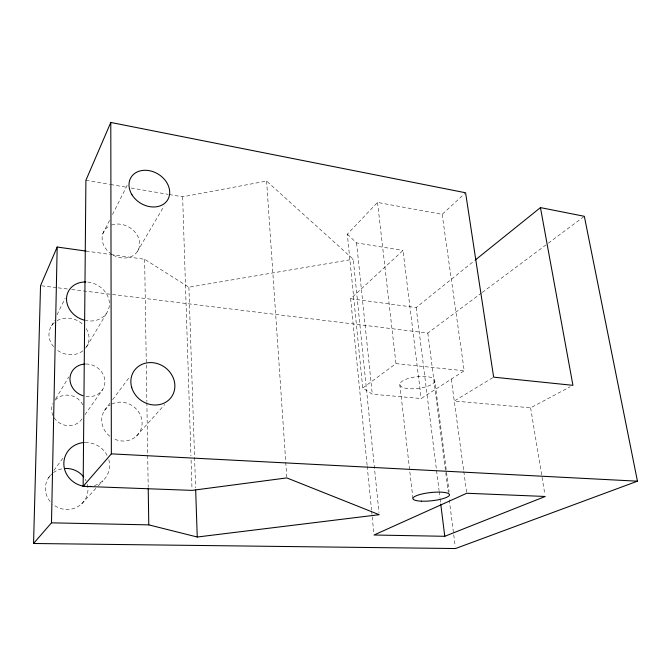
<?xml version="1.0" encoding="UTF-8"?>
<svg xmlns="http://www.w3.org/2000/svg" width="671" height="671" viewBox="0 0 671 671"><rect width="100%" height="100%" fill="white"/><g stroke="black" fill="none" stroke-linecap="round" stroke-linejoin="round"><path stroke-width="0.5" stroke-dasharray="3.35 2.52" d="M51.583 325.821L54.309 320.293M57.027 314.766L65.196 298.184M102.747 233.885L109.776 219.937M112.485 214.535L127.473 184.768M137.295 251.675L164.093 205.905M86.634 346.689L106.907 312.72M55.592 399.027L68.769 376.976M84.965 414.703L102.604 389.616M48.513 477.869L50.912 474.573M53.915 470.463L63.519 457.295M104.475 410.543L110.078 403.053M112.569 399.723L130.006 376.406M136.431 436.116L164.756 404.512M81.703 503.837L97.488 486.634M98.176 485.888L102.982 480.646M442.172 214.359L464.215 370.786L421.17 398.524L372.279 394.196L362.751 388.006L347.335 234.187L377.53 202.424L442.172 214.359L464.835 193.466M367.112 465.271L350.639 298.738L403.011 250.459L421.17 398.524M350.639 298.738L416.163 307.553L474.657 260.524M71.688 289.503L427.821 333.076L481.384 293.11M482.223 292.481L547.502 243.774M548.341 243.154L584.332 216.297M362.751 388.006L395.965 363.623L464.215 370.786M492.757 377.698L454.259 401.032L530.61 407.809L570.174 386.806M169.26 194.531L182.638 196.813L266.605 181.061L353.24 259.232L378.989 512.61M110.69 254.527L144.651 259.283L188.895 287.213L353.24 259.232M41.577 285.821L57.152 287.725M58.192 287.851L67.536 288.991M85.989 251.071L109.658 254.384M347.335 234.187L356.586 242.902L403.011 250.459M85.905 180.298L109.574 184.34M110.598 184.517L127.062 187.326M131.18 188.031L168.228 194.355M530.61 407.809L544.877 494.41M451.298 379.107L463.661 470.463M463.804 471.495L466.605 492.22M434.8 380.927A17.614 5.905 -6.8 0 1 408.094 388.626A17.614 5.905 -6.8 0 1 409.033 378.243A17.614 5.905 -6.8 0 1 434.8 380.927L449.092 491.885M427.821 333.076L448.32 492.606M449.251 499.853L455.24 546.471M416.163 307.553L439.06 490.551M439.186 491.591L439.966 497.823M440.101 498.863L440.621 503.024M399.807 384.466L412.908 498.478M377.53 202.424L395.965 363.623M356.586 242.902L372.279 394.196M367.213 466.311L371.541 510.027M371.642 511.067L373.906 533.965M266.605 181.061L285.678 461.187M285.745 462.235L286.743 476.871M188.895 287.213L195.605 487.892M182.638 196.813L190.941 455.911M191.076 460.088L192.015 489.344M144.651 259.283L146.865 401.484M146.882 402.533L148.199 487.23M85.888 363.992A17.798 16.003 25.4 0 1 104.928 381.807A17.798 16.003 25.4 0 1 85.62 396.402M108.819 459.736A23.082 21.833 23.8 0 1 93.688 485.77M85.133 442.491A23.082 21.833 23.8 0 1 107.486 456.112M87.7 282.072A22.034 18.872 26.3 0 1 109.407 304.726A22.034 18.872 26.3 0 1 85.846 320.537M111.571 225.053A19.585 16.104 29.6 0 1 139.669 243.405A19.585 16.104 29.6 0 1 112.502 254.787M111.629 254.242A19.585 16.104 29.6 0 1 109.918 225.75M111.914 404.009A20.642 18.981 31.7 0 1 142.101 422.579A20.642 18.981 31.7 0 1 112.762 438.23M109.75 436.2A20.642 18.981 31.7 0 1 110.145 404.974M82.03 418.88A16.49 15.089 21.4 0 1 60.533 423.552A16.49 15.089 21.4 0 1 53.026 403.388M55.24 400.101A16.49 15.089 21.4 0 1 83.087 405.569M87.305 484.303A21.363 20.449 15.5 0 1 77.92 506.639A21.363 20.449 15.5 0 1 52.783 504.215M50.166 501.572A21.363 20.449 15.5 0 1 52.019 473.776M53.42 472.636A21.363 20.449 15.5 0 1 61.69 468.928M85.259 479.346A21.363 20.449 15.5 0 1 86.081 480.939M86.198 328.555A20.44 17.891 23.6 0 1 85.544 348.215M82.827 350.866A20.44 17.891 23.6 0 1 56.389 349.465M53.621 346.748A20.44 17.891 23.6 0 1 54.762 322.306M57.144 320.646A20.44 17.891 23.6 0 1 82.978 324.579"/><path stroke-width="1.01" d="M33.55 543.493L51.482 522.835L148.786 524.873L197.249 537.018L379.199 514.699L286.819 477.911L192.049 490.384L83.154 486.341L85.905 180.298L110.79 122.457L465.59 192.77L493.646 377.152L572.933 385.339L540.449 207.607L584.332 216.297L637.45 481.182L455.508 548.543L33.55 543.493L40.537 285.695L57.178 247.045L85.989 251.071M51.482 522.835L57.178 247.045M83.154 486.341L111.352 453.856L110.79 122.457M475.462 259.87L540.449 207.607M444.781 536.297L545.221 496.473L466.748 493.26L374.015 535.005L444.781 536.297L440.746 504.064M111.352 453.856L637.45 481.182M195.672 489.981L197.249 537.018M148.216 488.278L148.786 524.873M82.902 395.722A17.798 16.003 25.4 0 1 69.994 378.008A17.798 16.003 25.4 0 1 84.982 364.017M90.778 486.349A23.082 21.833 23.8 0 1 64.072 466.815A23.082 21.833 23.8 0 1 84.135 442.533M84.898 320.327A22.034 18.872 26.3 0 1 66.53 298.662A22.034 18.872 26.3 0 1 85.846 281.963M64.424 468.534A21.363 20.449 15.5 0 1 83.758 477.089M131.784 387.746A22.789 20.382 35.3 0 0 168.899 399.882A22.789 20.382 35.3 0 0 157.92 363.774A22.789 20.382 35.3 0 0 131.784 387.746M132.002 194.808A21.497 17.01 31.7 0 0 167.247 200.52A21.497 17.01 31.7 0 0 148.794 170.577A21.497 17.01 31.7 0 0 132.002 194.808M421.354 501.162A18.402 4.135 -6.1 0 0 449.495 494.997A18.402 4.135 -6.1 0 0 422.78 493.822A18.402 4.135 -6.1 0 0 421.354 501.162"/></g></svg>
